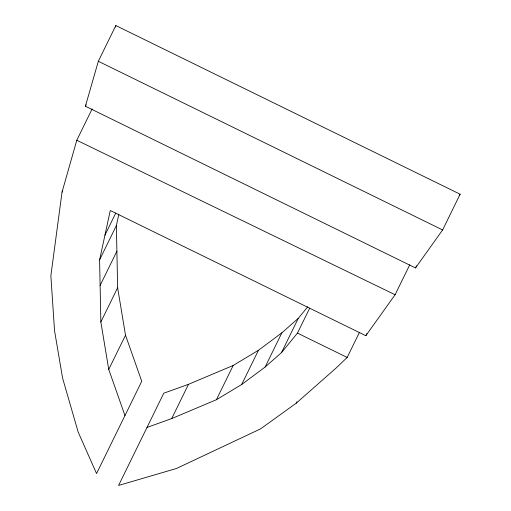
<?xml version="1.0" encoding="UTF-8"?>
<svg xmlns="http://www.w3.org/2000/svg" width="511" height="511" viewBox="0 0 511 511"><rect width="100%" height="100%" fill="white"/><g stroke="black" fill="none" stroke-linecap="round" stroke-linejoin="round"><path stroke-width="0.77" d="M92.165 108.869L76.791 140.257L62.029 192.168L50.87 275.748L54.53 330.662L62.585 378.095L78.138 431.987L96.553 473.556L141.745 381.315L125.514 335.203L117.626 287.763L116.367 225.619L118.871 214.058M124.965 415.558L108.741 369.447L100.846 322.007L99.594 259.863L110.274 210.519L365.831 335.714L395.099 294.745L409.777 264.781M85.407 106.231L98.329 61.282L115.831 25.55L460.13 194.218L442.622 229.95L415.5 267.943L85.407 106.231L86.104 104.8M115.397 27.077L115.831 25.55M62.029 192.168L62.725 190.744M104.934 235.188L115.767 213.074M99.594 259.863L116.367 225.619M100.111 285.451L116.885 251.208M100.846 322.007L117.626 287.763M108.741 369.447L125.514 335.203M146.996 427.452L171.709 418.573L188.482 384.329L233.188 365.474L258.451 350.278L281.893 332.795L298.258 318.379L307.756 306.785M171.709 418.573L216.415 399.717L233.188 365.474M216.415 399.717L241.671 384.521L258.451 350.278M241.671 384.521L265.12 367.039L281.893 332.795M265.12 367.039L281.484 352.622L298.258 318.379M281.484 352.622L297.472 333.102L309.704 308.133M188.482 384.329L163.769 393.208L118.584 485.45L176.519 468.472L260.604 428.857L296.233 403.173L296.936 401.748M296.233 403.173L335.963 368.156L347.167 357.445L359.399 332.476M365.831 335.714L366.879 333.574M415.5 267.943L416.554 265.803M459.21 195.509L460.13 194.218M76.791 140.257L395.099 294.745M98.329 61.282L442.622 229.95M297.472 333.102L347.167 357.445"/></g></svg>
